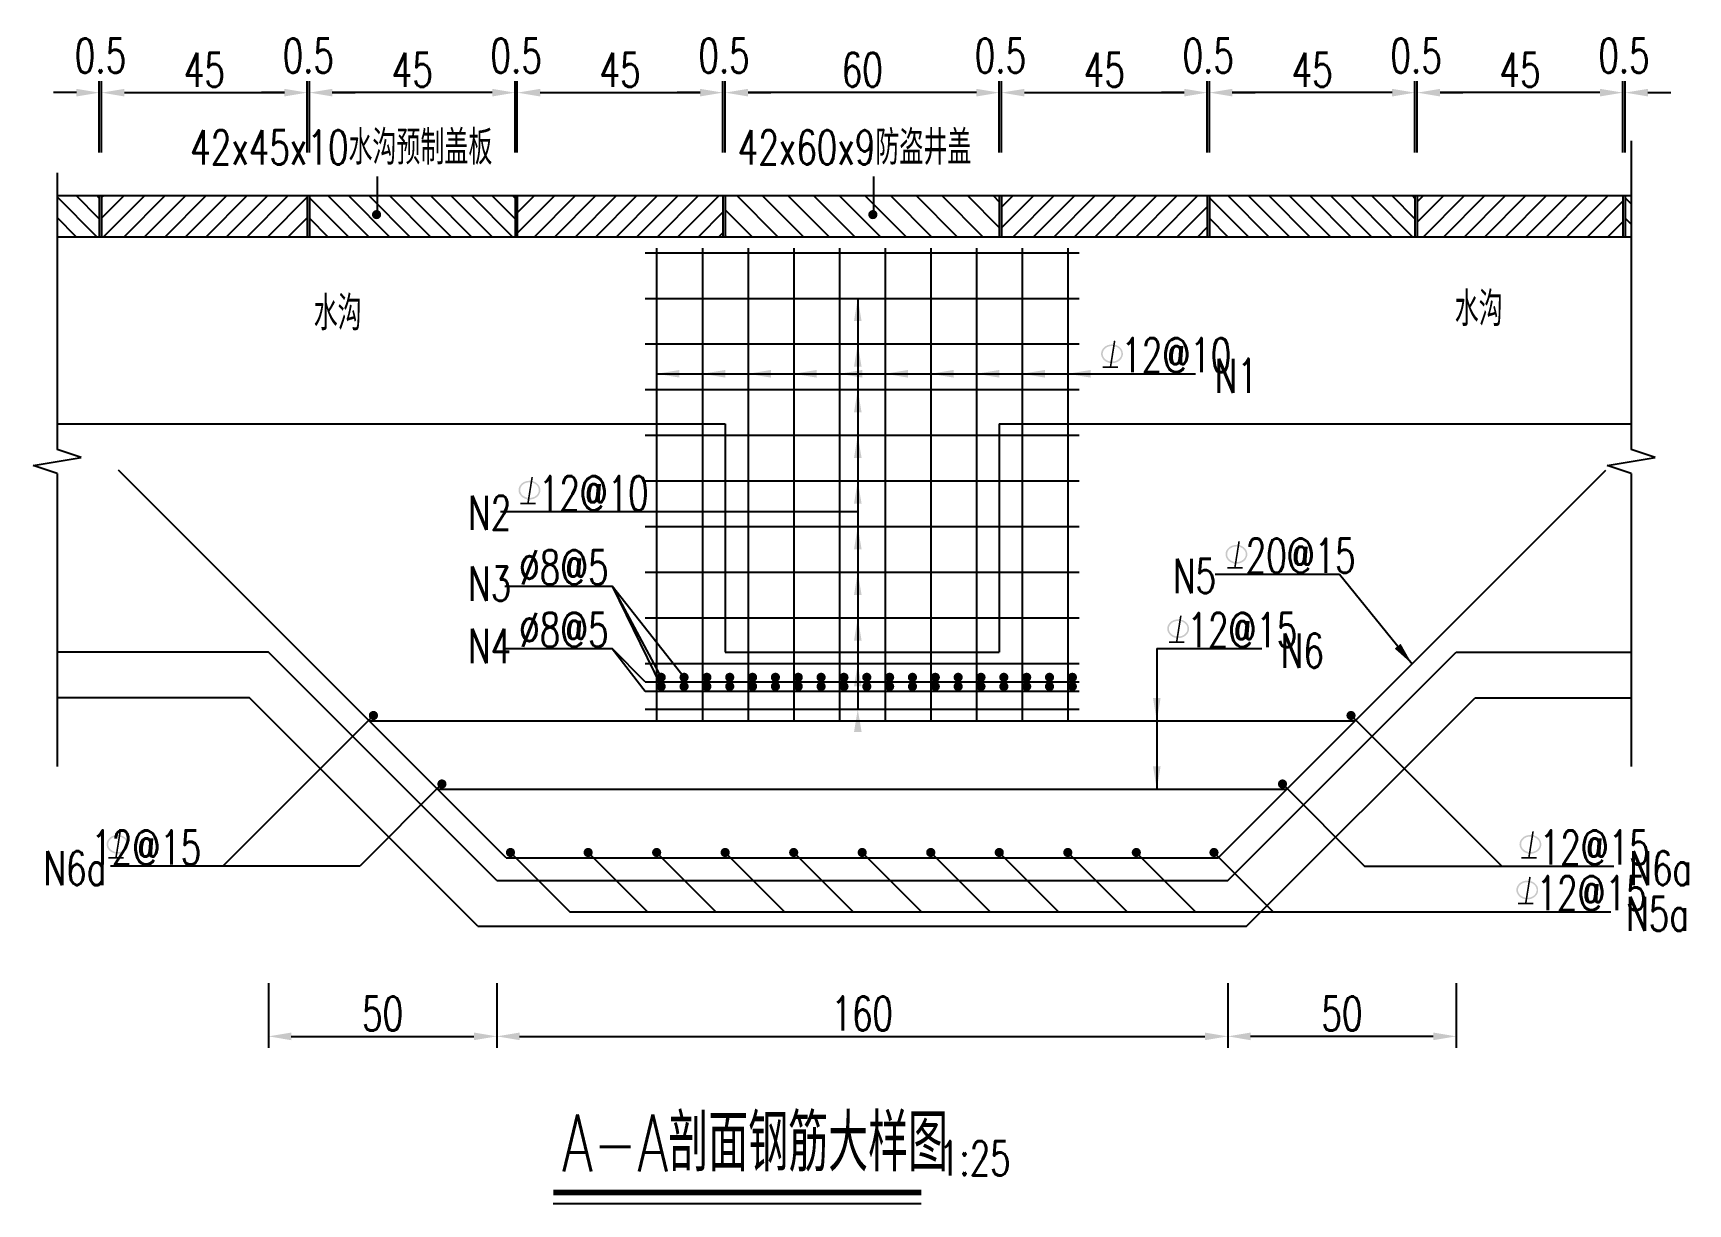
# Model space of a CAD drawing. Header units: millimetres. Extents: x -3172 to 9280, y -13936 to 13830.
# Drawn here: x 8555 to 9280, y -13241 to -12729 of the extents above; entities that cross this region are included whole.
import ezdxf

# ---------------------------------------------------------------- set-up
doc = ezdxf.new("R2010")
doc.units = ezdxf.units.MM
doc.header["$LTSCALE"] = 0.25
doc.header["$MEASUREMENT"] = 0
for name, color, linetype in [('TEXT', 7, 'Continuous'), ('尺寸', 7, 'Continuous'), ('文字', 7, 'Continuous'), ('结构', 1, 'Continuous'), ('钢筋', 1, 'Continuous')]:
    doc.layers.add(name, color=color, linetype=linetype)
doc.styles.get("Standard").update_dxf_attribs({"font": 'simplex1.shx', "width": 0.7, "bigfont": 'hztxt.shx'})
doc.dimstyles.new('25', dxfattribs={"dimscale": 5, "dimtxt": 3, "dimasz": 2, "dimexe": 1, "dimexo": 1, "dimgap": 0.5, "dimtad": 1, "dimdec": 1, "dimlfac": 0.5, "dimdsep": 46, "dimtxsty": 'Standard', "dimcen": 0.5, "dimadec": 0, "dimazin": 0, "dimtfac": 1, "dimtdec": 1, "dimtofl": 0, "dimtmove": 2, "dimatfit": 3, "dimfxl": 0, "dimtolj": 1, "dimtzin": 0, "dimarcsym": 0})
pattern_1 = [(45, (-153989.057, 71124.299), (-4.49012806, 4.49012806), [])]
pattern_2 = [(45, (-153959.057, 71124.299), (-4.49012806, 4.49012806), [])]

# ---------------------------------------------------------------- blocks, each defined once
blk = doc.blocks.new('*D113')
at = {"color": 0, "lineweight": -2}
for p, q in [((8758.03, -13144.76), (8758.03, -13173.01)), ((9078.03, -13144.76), (9078.03, -13173.01)), ((8768.03, -13168.01), (9068.03, -13168.01))]:
    blk.add_line(p, q, dxfattribs=at)
at = {"color": 0}
for points in [[(8768.03, -13166.35), (8768.03, -13169.68), (8758.03, -13168.01)], [(9068.03, -13166.35), (9068.03, -13169.68), (9078.03, -13168.01)]]:
    blk.add_solid(points, dxfattribs=at)
at = {"layer": 'Defpoints', "color": 0}
for p in [(8758.03, -13139.76), (9078.03, -13139.76), (9078.03, -13168.01)]:
    blk.add_point(p, dxfattribs=at)
at = {"color": 0, "insert": (8918.03, -13158.01), "char_height": 15, "attachment_point": 5}
blk.add_mtext('\\A1;160', dxfattribs=at)
blk = doc.blocks.new('*D114')
at = {"color": 0, "lineweight": -2}
for p, q in [((8658.03, -13144.76), (8658.03, -13173.01)), ((8758.03, -13144.76), (8758.03, -13173.01)), ((8668.03, -13168.01), (8748.03, -13168.01))]:
    blk.add_line(p, q, dxfattribs=at)
at = {"color": 0}
for points in [[(8668.03, -13166.35), (8668.03, -13169.68), (8658.03, -13168.01)], [(8748.03, -13166.35), (8748.03, -13169.68), (8758.03, -13168.01)]]:
    blk.add_solid(points, dxfattribs=at)
at = {"layer": 'Defpoints', "color": 0}
for p in [(8658.03, -13139.76), (8758.03, -13139.76), (8758.03, -13168.01)]:
    blk.add_point(p, dxfattribs=at)
at = {"color": 0, "insert": (8708.03, -13158.01), "char_height": 15, "attachment_point": 5}
blk.add_mtext('\\A1;50', dxfattribs=at)
blk = doc.blocks.new('*D115')
at = {"color": 0, "lineweight": -2}
for p, q in [((9078.03, -13144.76), (9078.03, -13173.01)), ((9178.03, -13144.76), (9178.03, -13173.01)), ((9168.03, -13168.01), (9088.03, -13168.01))]:
    blk.add_line(p, q, dxfattribs=at)
at = {"color": 0}
for points in [[(9088.03, -13166.35), (9088.03, -13169.68), (9078.03, -13168.01)], [(9168.03, -13166.35), (9168.03, -13169.68), (9178.03, -13168.01)]]:
    blk.add_solid(points, dxfattribs=at)
at = {"layer": 'Defpoints', "color": 0}
for p in [(9078.03, -13139.76), (9178.03, -13139.76), (9078.03, -13168.01)]:
    blk.add_point(p, dxfattribs=at)
at = {"color": 0, "insert": (9128.03, -13158.01), "char_height": 15, "attachment_point": 5}
blk.add_mtext('\\A1;50', dxfattribs=at)
blk = doc.blocks.new('*D116')
at = {"color": 0, "lineweight": -2}
for p, q in [((8584.03, -12780.84), (8584.03, -12749.67)), ((8585.03, -12780.84), (8585.03, -12749.67)), ((8574.03, -12754.67), (8564.03, -12754.67)), ((8595.03, -12754.67), (8605.03, -12754.67))]:
    blk.add_line(p, q, dxfattribs=at)
at = {"color": 0}
for points in [[(8574.03, -12753.01), (8574.03, -12756.34), (8584.03, -12754.67)], [(8595.03, -12753.01), (8595.03, -12756.34), (8585.03, -12754.67)]]:
    blk.add_solid(points, dxfattribs=at)
at = {"layer": 'Defpoints', "color": 0}
for p in [(8585.03, -12754.67), (8584.03, -12785.84), (8585.03, -12785.84)]:
    blk.add_point(p, dxfattribs=at)
at = {"color": 0, "insert": (8584.53, -12738.42), "char_height": 15, "attachment_point": 5}
blk.add_mtext('\\A1;0.5', dxfattribs=at)
blk = doc.blocks.new('*D117')
at = {"color": 0, "lineweight": -2}
for p, q in [((8585.03, -12780.84), (8585.03, -12749.67)), ((8675.03, -12780.84), (8675.03, -12749.67)), ((8595.03, -12754.67), (8665.03, -12754.67))]:
    blk.add_line(p, q, dxfattribs=at)
at = {"color": 0}
for points in [[(8595.03, -12753.01), (8595.03, -12756.34), (8585.03, -12754.67)], [(8665.03, -12753.01), (8665.03, -12756.34), (8675.03, -12754.67)]]:
    blk.add_solid(points, dxfattribs=at)
at = {"layer": 'Defpoints', "color": 0}
for p in [(8675.03, -12754.67), (8585.03, -12785.84), (8675.03, -12785.84)]:
    blk.add_point(p, dxfattribs=at)
at = {"color": 0, "insert": (8630.03, -12744.67), "char_height": 15, "attachment_point": 5}
blk.add_mtext('\\A1;45', dxfattribs=at)
blk = doc.blocks.new('*D118')
at = {"color": 0, "lineweight": -2}
for p, q in [((8675.03, -12780.84), (8675.03, -12749.67)), ((8676.03, -12780.84), (8676.03, -12749.67)), ((8665.03, -12754.67), (8655.03, -12754.67)), ((8686.03, -12754.67), (8696.03, -12754.67))]:
    blk.add_line(p, q, dxfattribs=at)
at = {"color": 0}
for points in [[(8665.03, -12753.01), (8665.03, -12756.34), (8675.03, -12754.67)], [(8686.03, -12753.01), (8686.03, -12756.34), (8676.03, -12754.67)]]:
    blk.add_solid(points, dxfattribs=at)
at = {"layer": 'Defpoints', "color": 0}
for p in [(8676.03, -12754.67), (8675.03, -12785.84), (8676.03, -12785.84)]:
    blk.add_point(p, dxfattribs=at)
at = {"color": 0, "insert": (8675.53, -12738.42), "char_height": 15, "attachment_point": 5}
blk.add_mtext('\\A1;0.5', dxfattribs=at)
blk = doc.blocks.new('*D119')
at = {"color": 0, "lineweight": -2}
for p, q in [((8766.03, -12780.84), (8766.03, -12749.67)), ((8767.03, -12780.84), (8767.03, -12749.67)), ((8756.03, -12754.67), (8746.03, -12754.67)), ((8777.03, -12754.67), (8787.03, -12754.67))]:
    blk.add_line(p, q, dxfattribs=at)
at = {"color": 0}
for points in [[(8756.03, -12753.01), (8756.03, -12756.34), (8766.03, -12754.67)], [(8777.03, -12753.01), (8777.03, -12756.34), (8767.03, -12754.67)]]:
    blk.add_solid(points, dxfattribs=at)
at = {"layer": 'Defpoints', "color": 0}
for p in [(8766.03, -12754.67), (8766.03, -12785.84), (8767.03, -12785.84)]:
    blk.add_point(p, dxfattribs=at)
at = {"color": 0, "insert": (8766.53, -12738.42), "char_height": 15, "attachment_point": 5}
blk.add_mtext('\\A1;0.5', dxfattribs=at)
blk = doc.blocks.new('*D120')
at = {"color": 0, "lineweight": -2}
for p, q in [((8676.03, -12780.84), (8676.03, -12749.67)), ((8766.03, -12780.84), (8766.03, -12749.67)), ((8756.03, -12754.67), (8686.03, -12754.67))]:
    blk.add_line(p, q, dxfattribs=at)
at = {"color": 0}
for points in [[(8686.03, -12753.01), (8686.03, -12756.34), (8676.03, -12754.67)], [(8756.03, -12753.01), (8756.03, -12756.34), (8766.03, -12754.67)]]:
    blk.add_solid(points, dxfattribs=at)
at = {"layer": 'Defpoints', "color": 0}
for p in [(8676.03, -12754.67), (8676.03, -12785.84), (8766.03, -12785.84)]:
    blk.add_point(p, dxfattribs=at)
at = {"color": 0, "insert": (8721.03, -12744.67), "char_height": 15, "attachment_point": 5}
blk.add_mtext('\\A1;45', dxfattribs=at)
blk = doc.blocks.new('*D121')
at = {"color": 0, "lineweight": -2}
for p, q in [((8978.03, -12780.84), (8978.03, -12749.67)), ((8979.03, -12780.84), (8979.03, -12749.67)), ((8968.03, -12754.67), (8958.03, -12754.67)), ((8989.03, -12754.67), (8999.03, -12754.67))]:
    blk.add_line(p, q, dxfattribs=at)
at = {"color": 0}
for points in [[(8968.03, -12753.01), (8968.03, -12756.34), (8978.03, -12754.67)], [(8989.03, -12753.01), (8989.03, -12756.34), (8979.03, -12754.67)]]:
    blk.add_solid(points, dxfattribs=at)
at = {"layer": 'Defpoints', "color": 0}
for p in [(8978.03, -12754.67), (8978.03, -12785.84), (8979.03, -12785.84)]:
    blk.add_point(p, dxfattribs=at)
at = {"color": 0, "insert": (8978.53, -12738.42), "char_height": 15, "attachment_point": 5}
blk.add_mtext('\\A1;0.5', dxfattribs=at)
blk = doc.blocks.new('*D122')
at = {"color": 0, "lineweight": -2}
for p, q in [((8858.03, -12780.84), (8858.03, -12749.67)), ((8978.03, -12780.84), (8978.03, -12749.67)), ((8968.03, -12754.67), (8868.03, -12754.67))]:
    blk.add_line(p, q, dxfattribs=at)
at = {"color": 0}
for points in [[(8868.03, -12753.01), (8868.03, -12756.34), (8858.03, -12754.67)], [(8968.03, -12753.01), (8968.03, -12756.34), (8978.03, -12754.67)]]:
    blk.add_solid(points, dxfattribs=at)
at = {"layer": 'Defpoints', "color": 0}
for p in [(8858.03, -12754.67), (8858.03, -12785.84), (8978.03, -12785.84)]:
    blk.add_point(p, dxfattribs=at)
at = {"color": 0, "insert": (8918.03, -12744.67), "char_height": 15, "attachment_point": 5}
blk.add_mtext('\\A1;60', dxfattribs=at)
blk = doc.blocks.new('*D123')
at = {"color": 0, "lineweight": -2}
for p, q in [((8857.03, -12780.84), (8857.03, -12749.67)), ((8858.03, -12780.84), (8858.03, -12749.67)), ((8847.03, -12754.67), (8837.03, -12754.67)), ((8868.03, -12754.67), (8878.03, -12754.67))]:
    blk.add_line(p, q, dxfattribs=at)
at = {"color": 0}
for points in [[(8847.03, -12753.01), (8847.03, -12756.34), (8857.03, -12754.67)], [(8868.03, -12753.01), (8868.03, -12756.34), (8858.03, -12754.67)]]:
    blk.add_solid(points, dxfattribs=at)
at = {"layer": 'Defpoints', "color": 0}
for p in [(8857.03, -12754.67), (8857.03, -12785.84), (8858.03, -12785.84)]:
    blk.add_point(p, dxfattribs=at)
at = {"color": 0, "insert": (8857.53, -12738.42), "char_height": 15, "attachment_point": 5}
blk.add_mtext('\\A1;0.5', dxfattribs=at)
blk = doc.blocks.new('*D124')
at = {"color": 0, "lineweight": -2}
for p, q in [((8767.03, -12780.84), (8767.03, -12749.67)), ((8857.03, -12780.84), (8857.03, -12749.67)), ((8777.03, -12754.67), (8847.03, -12754.67))]:
    blk.add_line(p, q, dxfattribs=at)
at = {"color": 0}
for points in [[(8777.03, -12753.01), (8777.03, -12756.34), (8767.03, -12754.67)], [(8847.03, -12753.01), (8847.03, -12756.34), (8857.03, -12754.67)]]:
    blk.add_solid(points, dxfattribs=at)
at = {"layer": 'Defpoints', "color": 0}
for p in [(8857.03, -12754.67), (8767.03, -12785.84), (8857.03, -12785.84)]:
    blk.add_point(p, dxfattribs=at)
at = {"color": 0, "insert": (8812.03, -12744.67), "char_height": 15, "attachment_point": 5}
blk.add_mtext('\\A1;45', dxfattribs=at)
blk = doc.blocks.new('*D125')
at = {"color": 0, "lineweight": -2}
for p, q in [((9160.03, -12780.84), (9160.03, -12749.67)), ((9161.03, -12780.84), (9161.03, -12749.67)), ((9150.03, -12754.67), (9140.03, -12754.67)), ((9171.03, -12754.67), (9181.03, -12754.67))]:
    blk.add_line(p, q, dxfattribs=at)
at = {"color": 0}
for points in [[(9150.03, -12753.01), (9150.03, -12756.34), (9160.03, -12754.67)], [(9171.03, -12753.01), (9171.03, -12756.34), (9161.03, -12754.67)]]:
    blk.add_solid(points, dxfattribs=at)
at = {"layer": 'Defpoints', "color": 0}
for p in [(9160.03, -12754.67), (9160.03, -12785.84), (9161.03, -12785.84)]:
    blk.add_point(p, dxfattribs=at)
at = {"color": 0, "insert": (9160.53, -12738.42), "char_height": 15, "attachment_point": 5}
blk.add_mtext('\\A1;0.5', dxfattribs=at)
blk = doc.blocks.new('*D126')
at = {"color": 0, "lineweight": -2}
for p, q in [((9070.03, -12780.84), (9070.03, -12749.67)), ((9160.03, -12780.84), (9160.03, -12749.67)), ((9150.03, -12754.67), (9080.03, -12754.67))]:
    blk.add_line(p, q, dxfattribs=at)
at = {"color": 0}
for points in [[(9080.03, -12753.01), (9080.03, -12756.34), (9070.03, -12754.67)], [(9150.03, -12753.01), (9150.03, -12756.34), (9160.03, -12754.67)]]:
    blk.add_solid(points, dxfattribs=at)
at = {"layer": 'Defpoints', "color": 0}
for p in [(9070.03, -12754.67), (9070.03, -12785.84), (9160.03, -12785.84)]:
    blk.add_point(p, dxfattribs=at)
at = {"color": 0, "insert": (9115.03, -12744.67), "char_height": 15, "attachment_point": 5}
blk.add_mtext('\\A1;45', dxfattribs=at)
blk = doc.blocks.new('*D127')
at = {"color": 0, "lineweight": -2}
for p, q in [((9069.03, -12780.84), (9069.03, -12749.67)), ((9070.03, -12780.84), (9070.03, -12749.67)), ((9059.03, -12754.67), (9049.03, -12754.67)), ((9080.03, -12754.67), (9090.03, -12754.67))]:
    blk.add_line(p, q, dxfattribs=at)
at = {"color": 0}
for points in [[(9059.03, -12753.01), (9059.03, -12756.34), (9069.03, -12754.67)], [(9080.03, -12753.01), (9080.03, -12756.34), (9070.03, -12754.67)]]:
    blk.add_solid(points, dxfattribs=at)
at = {"layer": 'Defpoints', "color": 0}
for p in [(9069.03, -12754.67), (9069.03, -12785.84), (9070.03, -12785.84)]:
    blk.add_point(p, dxfattribs=at)
at = {"color": 0, "insert": (9069.53, -12738.42), "char_height": 15, "attachment_point": 5}
blk.add_mtext('\\A1;0.5', dxfattribs=at)
blk = doc.blocks.new('*D128')
at = {"color": 0, "lineweight": -2}
for p, q in [((8979.03, -12780.84), (8979.03, -12749.67)), ((9069.03, -12780.84), (9069.03, -12749.67)), ((8989.03, -12754.67), (9059.03, -12754.67))]:
    blk.add_line(p, q, dxfattribs=at)
at = {"color": 0}
for points in [[(8989.03, -12753.01), (8989.03, -12756.34), (8979.03, -12754.67)], [(9059.03, -12753.01), (9059.03, -12756.34), (9069.03, -12754.67)]]:
    blk.add_solid(points, dxfattribs=at)
at = {"layer": 'Defpoints', "color": 0}
for p in [(9069.03, -12754.67), (8979.03, -12785.84), (9069.03, -12785.84)]:
    blk.add_point(p, dxfattribs=at)
at = {"color": 0, "insert": (9024.03, -12744.67), "char_height": 15, "attachment_point": 5}
blk.add_mtext('\\A1;45', dxfattribs=at)
blk = doc.blocks.new('*D129')
at = {"color": 0, "lineweight": -2}
for p, q in [((9251.03, -12780.84), (9251.03, -12749.67)), ((9252.03, -12780.84), (9252.03, -12749.67)), ((9241.03, -12754.67), (9231.03, -12754.67)), ((9262.03, -12754.67), (9272.03, -12754.67))]:
    blk.add_line(p, q, dxfattribs=at)
at = {"color": 0}
for points in [[(9241.03, -12753.01), (9241.03, -12756.34), (9251.03, -12754.67)], [(9262.03, -12753.01), (9262.03, -12756.34), (9252.03, -12754.67)]]:
    blk.add_solid(points, dxfattribs=at)
at = {"layer": 'Defpoints', "color": 0}
for p in [(9251.03, -12754.67), (9251.03, -12785.84), (9252.03, -12785.84)]:
    blk.add_point(p, dxfattribs=at)
at = {"color": 0, "insert": (9251.53, -12738.42), "char_height": 15, "attachment_point": 5}
blk.add_mtext('\\A1;0.5', dxfattribs=at)
blk = doc.blocks.new('*D130')
at = {"color": 0, "lineweight": -2}
for p, q in [((9161.03, -12780.84), (9161.03, -12749.67)), ((9251.03, -12780.84), (9251.03, -12749.67)), ((9241.03, -12754.67), (9171.03, -12754.67))]:
    blk.add_line(p, q, dxfattribs=at)
at = {"color": 0}
for points in [[(9171.03, -12753.01), (9171.03, -12756.34), (9161.03, -12754.67)], [(9241.03, -12753.01), (9241.03, -12756.34), (9251.03, -12754.67)]]:
    blk.add_solid(points, dxfattribs=at)
at = {"layer": 'Defpoints', "color": 0}
for p in [(9161.03, -12754.67), (9161.03, -12785.84), (9251.03, -12785.84)]:
    blk.add_point(p, dxfattribs=at)
at = {"color": 0, "insert": (9206.03, -12744.67), "char_height": 15, "attachment_point": 5}
blk.add_mtext('\\A1;45', dxfattribs=at)
blk = doc.blocks.new('二级钢筋')
at = {"layer": '文字'}
h = blk.add_hatch(color=256, dxfattribs=at)
edge = h.paths.add_edge_path(flags=16)
edge.add_ellipse((1.4, 11.8), major_axis=(8.14, 0), ratio=0.839578, start_angle=0, end_angle=360)
edge = h.paths.add_edge_path()
edge.add_spline(control_points=[(10.9, 11.8), (10.9, 12.4), (10.8, 13), (10.4, 14.6), (9.9, 15.5), (8.7, 17.1), (7.9, 17.8), (6.1, 19), (5.1, 19.4), (3, 19.9), (1.9, 20), (-0.2, 19.9), (-1.3, 19.7), (-3.4, 19), (-4.3, 18.5), (-5.9, 17.2), (-6.6, 16.4), (-7.7, 14.6), (-8, 13.7), (-8.3, 11.7), (-8.2, 10.7), (-7.6, 8.8), (-7.1, 7.9), (-5.8, 6.3), (-5, 5.6), (-3.2, 4.5), (-2.2, 4.1), (-0.1, 3.6), (1, 3.5), (3.2, 3.6), (4.2, 3.9), (6.2, 4.6), (7.2, 5.2), (8.8, 6.5), (9.5, 7.3), (10.4, 9.1), (10.8, 10), (10.9, 11.3), (10.9, 11.5), (10.9, 11.8)], knot_values=[0, 0, 0, 0, 0.218362, 0.218362, 0.57005, 0.57005, 0.921738, 0.921738, 1.273426, 1.273426, 1.625114, 1.625114, 1.976802, 1.976802, 2.32849, 2.32849, 2.680178, 2.680178, 3.031866, 3.031866, 3.383554, 3.383554, 3.735242, 3.735242, 4.086929, 4.086929, 4.438617, 4.438617, 4.790305, 4.790305, 5.141993, 5.141993, 5.493681, 5.493681, 5.845369, 5.845369, 6.197057, 6.197057, 6.283185, 6.283185, 6.283185, 6.283185], degree=3, periodic=0)
at = {"layer": '文字', "const_width": 1.4}
for points in [[(3.7, 23.2), (0, 0)], [(-6.7, 0), (6.7, 0)]]:
    blk.add_lwpolyline(points, dxfattribs=at)

msp = doc.modelspace()

# ---------------------------------------------------------------- hatches: boundary and pattern name
h = msp.add_hatch()
h.set_pattern_fill('ANSI31', color=8, scale=2, angle=90, style=0)
h.set_pattern_definition([(135, (-154080.057, 71124.299), (-4.49012806, -4.49012806), [])])
h.paths.add_polyline_path([(8565.53, -12799.76), (8565.53, -12817.76), (8584.03, -12817.76), (8584.03, -12799.76)])
h = msp.add_hatch()
h.set_pattern_fill('ANSI31', color=8, scale=2, style=0)
h.set_pattern_definition(pattern_1)
h.paths.add_polyline_path([(8585.03, -12799.76), (8585.03, -12817.76), (8675.03, -12817.76), (8675.03, -12799.76)])
h = msp.add_hatch()
h.set_pattern_fill('ANSI31', color=8, scale=2, angle=90, style=0)
h.set_pattern_definition([(135, (-153898.057, 71124.299), (-4.49012806, -4.49012806), [])])
h.paths.add_polyline_path([(8676.03, -12799.76), (8676.03, -12817.76), (8766.03, -12817.76), (8766.03, -12799.76)])
h = msp.add_hatch()
h.set_pattern_fill('ANSI31', color=8, scale=2, style=0)
h.set_pattern_definition(pattern_1)
h.paths.add_polyline_path([(8767.03, -12799.76), (8767.03, -12817.76), (8857.03, -12817.76), (8857.03, -12799.76)])
h = msp.add_hatch()
h.set_pattern_fill('ANSI31', color=8, scale=2.5, angle=90, style=0)
h.set_pattern_definition([(135, (-223918.86, 72863.112), (-5.61266008, -5.61266008), [])])
h.paths.add_polyline_path([(8978.03, -12799.76), (8858.03, -12799.76), (8858.03, -12817.76), (8978.03, -12817.76)])
h = msp.add_hatch()
h.set_pattern_fill('ANSI31', color=8, scale=2, style=0)
h.set_pattern_definition(pattern_2)
h.paths.add_polyline_path([(8979.03, -12799.76), (8979.03, -12817.76), (9069.03, -12817.76), (9069.03, -12799.76)])
h = msp.add_hatch()
h.set_pattern_fill('ANSI31', color=8, scale=2, angle=90, style=0)
h.set_pattern_definition([(135, (-153504.057, 71124.299), (-4.49012806, -4.49012806), [])])
h.paths.add_polyline_path([(9070.03, -12799.76), (9070.03, -12817.76), (9160.03, -12817.76), (9160.03, -12799.76)])
h = msp.add_hatch()
h.set_pattern_fill('ANSI31', color=8, scale=2, style=0)
h.set_pattern_definition(pattern_2)
h.paths.add_polyline_path([(9161.03, -12799.76), (9161.03, -12817.76), (9251.03, -12817.76), (9251.03, -12799.76)])
h = msp.add_hatch()
h.set_pattern_fill('ANSI31', color=8, scale=2, angle=90, style=0)
h.set_pattern_definition([(135, (-153322.057, 71124.299), (-4.49012806, -4.49012806), [])])
h.paths.add_polyline_path([(9254.7, -12817.76), (9254.7, -12799.76), (9252.03, -12799.76), (9252.03, -12817.76)])

# ---------------------------------------------------------------- linework, layer by layer
at = {"color": 6}
for p, q in [((9254.7, -12775.84), (9254.7, -12910.99)), ((8565.53, -12789.76), (8565.53, -12910.99)), ((8705.66, -12791.46), (8705.66, -12808.17)), ((8922.96, -12791.46), (8922.96, -12808.17)), ((8565.53, -12799.76), (9254.7, -12799.76)), ((8584.03, -12799.76), (8584.03, -12817.76)), ((8585.03, -12799.76), (8585.03, -12817.76)), ((8675.03, -12799.76), (8675.03, -12817.76)), ((8676.03, -12799.76), (8676.03, -12817.76)), ((8766.03, -12799.76), (8766.03, -12817.76)), ((8767.03, -12799.76), (8767.03, -12817.76)), ((8857.03, -12799.76), (8857.03, -12817.76)), ((8858.03, -12799.76), (8858.03, -12817.76)), ((8978.03, -12799.76), (8978.03, -12817.76)), ((8979.03, -12799.76), (8979.03, -12817.76)), ((9069.03, -12799.76), (9069.03, -12817.76)), ((9070.03, -12799.76), (9070.03, -12817.76)), ((9160.03, -12799.76), (9160.03, -12817.76)), ((9161.03, -12799.76), (9161.03, -12817.76)), ((9251.03, -12799.76), (9251.03, -12817.76)), ((9252.03, -12799.76), (9252.03, -12817.76)), ((8555.03, -12917.99), (8576.03, -12914.49)), ((8576.03, -12914.49), (8565.53, -12910.99)), ((9244.2, -12917.99), (9265.2, -12914.49)), ((9265.2, -12914.49), (9254.7, -12910.99)), ((8565.53, -12921.49), (8555.03, -12917.99)), ((8565.53, -12921.49), (8565.53, -13049.76)), ((9254.7, -12921.49), (9244.2, -12917.99)), ((9254.7, -12921.49), (9254.7, -13049.76)), ((8649.74, -13019.76), (8565.53, -13019.76)), ((8749.74, -13119.76), (8649.74, -13019.76)), ((9086.31, -13119.76), (9186.31, -13019.76)), ((9186.31, -13019.76), (9254.7, -13019.76)), ((8749.74, -13119.76), (9086.31, -13119.76))]:
    msp.add_line(p, q, dxfattribs=at)
at = {"layer": 'TEXT', "color": 6}
for p, q in [((8704.03, -13027.47), (8638.06, -13093.44)), ((9132.03, -13027.47), (9198, -13093.44)), ((8734.03, -13057.47), (8698.06, -13093.44)), ((9102.03, -13057.47), (9138, -13093.44)), ((8764.03, -13087.47), (8790, -13113.44)), ((8798.03, -13087.47), (8824, -13113.44)), ((8828.03, -13087.47), (8854, -13113.44)), ((8858.03, -13087.47), (8884, -13113.44)), ((8888.03, -13087.47), (8914, -13113.44)), ((8918.03, -13087.47), (8944, -13113.44)), ((8948.03, -13087.47), (8974, -13113.44)), ((8978.03, -13087.47), (9004, -13113.44)), ((9008.03, -13087.47), (9034, -13113.44)), ((9038.03, -13087.47), (9064, -13113.44)), ((9072.03, -13087.47), (9098, -13113.44)), ((8698.06, -13093.44), (8588.89, -13093.44)), ((9138, -13093.44), (9247.16, -13093.44)), ((8790, -13113.44), (9245.79, -13113.44))]:
    msp.add_line(p, q, dxfattribs=at)
at = {"layer": '尺寸', "ltscale": 2}
for p, q in [((8916.09, -12844.76), (8916.09, -13024.76)), ((8828.03, -12877.8), (9063.97, -12877.8)), ((8916.09, -12938.27), (8759.7, -12938.27)), ((9072.51, -12965.61), (9127.02, -12965.61)), ((9127.02, -12965.61), (9158.74, -13004.9)), ((8761.63, -12970.77), (8808.5, -12970.77)), ((8808.5, -12970.77), (8830.03, -13010.76)), ((8840.03, -13010.76), (8808.5, -12970.77)), ((8808.5, -12970.77), (8830.03, -13014.76)), ((8761.63, -12998.08), (8808.5, -12998.08)), ((8823.03, -13012.76), (8808.5, -12998.08)), ((8808.5, -12998.08), (8823.03, -13016.76)), ((9047, -12998.2), (9047, -13059.76)), ((9047, -12998.2), (9092.94, -12998.2))]:
    msp.add_line(p, q, dxfattribs=at)
at = {"layer": '尺寸'}
for points in [[(8914.42, -12854.76), (8917.76, -12854.76), (8916.09, -12844.76)], [(8914.42, -12874.76), (8917.76, -12874.76), (8916.09, -12864.76)], [(8838.03, -12879.47), (8838.03, -12876.14), (8828.03, -12877.8)], [(8858.03, -12879.47), (8858.03, -12876.14), (8848.03, -12877.8)], [(8878.03, -12879.47), (8878.03, -12876.14), (8868.03, -12877.8)], [(8898.03, -12879.47), (8898.03, -12876.14), (8888.03, -12877.8)], [(8918.03, -12879.47), (8918.03, -12876.14), (8908.03, -12877.8)], [(8938.03, -12879.47), (8938.03, -12876.14), (8928.03, -12877.8)], [(8958.03, -12879.47), (8958.03, -12876.14), (8948.03, -12877.8)], [(8978.03, -12879.47), (8978.03, -12876.14), (8968.03, -12877.8)], [(8998.03, -12879.47), (8998.03, -12876.14), (8988.03, -12877.8)], [(9018.03, -12879.47), (9018.03, -12876.14), (9008.03, -12877.8)], [(8914.42, -12894.76), (8917.76, -12894.76), (8916.09, -12884.76)], [(8914.42, -12914.76), (8917.76, -12914.76), (8916.09, -12904.76)], [(8914.42, -12934.76), (8917.76, -12934.76), (8916.09, -12924.76)], [(8914.42, -12954.76), (8917.76, -12954.76), (8916.09, -12944.76)], [(8914.42, -12974.76), (8917.76, -12974.76), (8916.09, -12964.76)], [(8914.42, -12994.76), (8917.76, -12994.76), (8916.09, -12984.76)], [(9153.75, -12996.07), (9151.16, -12998.17), (9158.74, -13004.9)], [(8914.42, -13014.76), (8917.76, -13014.76), (8916.09, -13004.76)], [(8914.42, -13034.76), (8917.76, -13034.76), (8916.09, -13024.76)], [(9048.66, -13019.76), (9045.33, -13019.76), (9047, -13029.76)], [(9048.66, -13049.76), (9045.33, -13049.76), (9047, -13059.76)]]:
    msp.add_solid(points, dxfattribs=at)
at = {"layer": '文字'}
msp.add_line((8943.87, -13241.4), (8782.73, -13241.4), dxfattribs=at)
at = {"layer": '文字', "const_width": 2.5}
msp.add_lwpolyline([(8943.87, -13236.4), (8782.73, -13236.4)], dxfattribs=at)
at = {"layer": '结构', "color": 7}
for p, q in [((8565.53, -12817.76), (9254.7, -12817.76)), ((8565.53, -12899.76), (8858.03, -12899.76)), ((8858.03, -12899.76), (8858.03, -12999.76)), ((8978.03, -12899.76), (9254.7, -12899.76)), ((8978.03, -12899.76), (8978.03, -12999.76)), ((8658.03, -12999.76), (8565.53, -12999.76)), ((8758.03, -13099.76), (8658.03, -12999.76)), ((8858.03, -12999.76), (8978.03, -12999.76)), ((9078.03, -13099.76), (9178.03, -12999.76)), ((9178.03, -12999.76), (9254.7, -12999.76)), ((8758.03, -13099.76), (9078.03, -13099.76))]:
    msp.add_line(p, q, dxfattribs=at)
at = {"layer": '结构'}
for points, const_width in [([(8706.4, -12808.09, -1), (8704.4, -12808.09, -1)], 2), ([(8706.16, -12808.17, -1), (8705.16, -12808.17, -1)], 1), ([(8923.69, -12808.09, -1), (8921.69, -12808.09, -1)], 2), ([(8923.46, -12808.17, -1), (8922.46, -12808.17, -1)], 1)]:
    msp.add_lwpolyline(points, format="xyb", close=True, dxfattribs=dict(at, const_width=const_width))
at = {"layer": '钢筋', "linetype": 'Continuous', "ltscale": 200}
for p, q in [((8828.03, -12822.76), (8828.03, -13029.76)), ((8848.03, -12822.76), (8848.03, -13029.76)), ((8868.03, -12822.76), (8868.03, -13029.76)), ((8888.03, -12822.76), (8888.03, -13029.76)), ((8908.03, -12822.76), (8908.03, -13029.76)), ((8928.03, -12822.76), (8928.03, -13029.76)), ((8948.03, -12822.76), (8948.03, -13029.76)), ((8968.03, -12822.76), (8968.03, -13029.76)), ((8988.03, -12822.76), (8988.03, -13029.76)), ((9008.03, -12822.76), (9008.03, -13029.76)), ((8823.03, -12824.76), (9013.03, -12824.76)), ((8823.03, -12844.76), (9013.03, -12844.76)), ((8823.03, -12864.76), (9013.03, -12864.76)), ((8823.03, -12884.76), (9013.03, -12884.76)), ((8823.03, -12904.76), (9013.03, -12904.76)), ((8762.17, -13089.76), (8592.46, -12920.05)), ((8823.03, -12924.76), (9013.03, -12924.76)), ((9073.89, -13089.76), (9243.59, -12920.05)), ((8823.03, -12944.76), (9013.03, -12944.76)), ((8823.03, -12964.76), (9013.03, -12964.76)), ((8823.03, -12984.76), (9013.03, -12984.76)), ((8823.03, -13004.76), (9013.03, -13004.76)), ((8823.03, -13012.76), (9013.03, -13012.76)), ((8823.03, -13016.76), (9013.03, -13016.76)), ((8823.03, -13024.76), (9013.03, -13024.76)), ((8702.17, -13029.76), (9133.89, -13029.76)), ((8732.17, -13059.76), (9103.89, -13059.76)), ((8762.17, -13089.76), (9073.89, -13089.76))]:
    msp.add_line(p, q, dxfattribs=at)
at = {"layer": '钢筋', "color": 1, "const_width": 2}
for points in [[(8829.04, -13010.93, 1), (8831.01, -13010.58, 1)], [(8839.04, -13010.93, 1), (8841.01, -13010.58, 1)], [(8849.04, -13010.93, 1), (8851.01, -13010.58, 1)], [(8859.04, -13010.93, 1), (8861.01, -13010.58, 1)], [(8869.04, -13010.93, 1), (8871.01, -13010.58, 1)], [(8879.04, -13010.93, 1), (8881.01, -13010.58, 1)], [(8889.04, -13010.93, 1), (8891.01, -13010.58, 1)], [(8899.04, -13010.93, 1), (8901.01, -13010.58, 1)], [(8909.04, -13010.93, 1), (8911.01, -13010.58, 1)], [(8919.04, -13010.93, 1), (8921.01, -13010.58, 1)], [(8929.04, -13010.93, 1), (8931.01, -13010.58, 1)], [(8939.04, -13010.93, 1), (8941.01, -13010.58, 1)], [(8949.04, -13010.93, 1), (8951.01, -13010.58, 1)], [(8959.04, -13010.93, 1), (8961.01, -13010.58, 1)], [(8969.04, -13010.93, 1), (8971.01, -13010.58, 1)], [(8979.04, -13010.93, 1), (8981.01, -13010.58, 1)], [(8989.04, -13010.93, 1), (8991.01, -13010.58, 1)], [(8999.04, -13010.93, 1), (9001.01, -13010.58, 1)], [(9009.04, -13010.93, 1), (9011.01, -13010.58, 1)], [(8829.04, -13014.93, 1), (8831.01, -13014.58, 1)], [(8839.04, -13014.93, 1), (8841.01, -13014.58, 1)], [(8849.04, -13014.93, 1), (8851.01, -13014.58, 1)], [(8859.04, -13014.93, 1), (8861.01, -13014.58, 1)], [(8869.04, -13014.93, 1), (8871.01, -13014.58, 1)], [(8879.04, -13014.93, 1), (8881.01, -13014.58, 1)], [(8889.04, -13014.93, 1), (8891.01, -13014.58, 1)], [(8899.04, -13014.93, 1), (8901.01, -13014.58, 1)], [(8909.04, -13014.93, 1), (8911.01, -13014.58, 1)], [(8919.04, -13014.93, 1), (8921.01, -13014.58, 1)], [(8929.04, -13014.93, 1), (8931.01, -13014.58, 1)], [(8939.04, -13014.93, 1), (8941.01, -13014.58, 1)], [(8949.04, -13014.93, 1), (8951.01, -13014.58, 1)], [(8959.04, -13014.93, 1), (8961.01, -13014.58, 1)], [(8969.04, -13014.93, 1), (8971.01, -13014.58, 1)], [(8979.04, -13014.93, 1), (8981.01, -13014.58, 1)], [(8989.04, -13014.93, 1), (8991.01, -13014.58, 1)], [(8999.04, -13014.93, 1), (9001.01, -13014.58, 1)], [(9009.04, -13014.93, 1), (9011.01, -13014.58, 1)], [(8703.04, -13027.65, 1), (8705.01, -13027.3, 1)], [(9131.04, -13027.65, 1), (9133.01, -13027.3, 1)], [(8733.04, -13057.65, 1), (8735.01, -13057.3, 1)], [(9101.04, -13057.65, 1), (9103.01, -13057.3, 1)], [(8763.04, -13087.65, 1), (8765.01, -13087.3, 1)], [(8797.04, -13087.65, 1), (8799.01, -13087.3, 1)], [(8827.04, -13087.65, 1), (8829.01, -13087.3, 1)], [(8857.04, -13087.65, 1), (8859.01, -13087.3, 1)], [(8887.04, -13087.65, 1), (8889.01, -13087.3, 1)], [(8917.04, -13087.65, 1), (8919.01, -13087.3, 1)], [(8947.04, -13087.65, 1), (8949.01, -13087.3, 1)], [(8977.04, -13087.65, 1), (8979.01, -13087.3, 1)], [(9007.04, -13087.65, 1), (9009.01, -13087.3, 1)], [(9037.04, -13087.65, 1), (9039.01, -13087.3, 1)], [(9071.04, -13087.65, 1), (9073.01, -13087.3, 1)]]:
    msp.add_lwpolyline(points, format="xyb", close=True, dxfattribs=at)

# ---------------------------------------------------------------- block references
at = {"layer": '尺寸', "ltscale": 2, "xscale": 0.5000000000582077, "yscale": 0.5, "zscale": 0.5}
for p in [(9026.7, -12874.94), (8771.67, -12934.66), (9081.18, -12962.75), (9055.67, -12995.35), (8591.32, -13089.79), (9209.89, -13089.79), (9208.51, -13109.79)]:
    msp.add_blockref('二级钢筋', p, dxfattribs=at)

# ---------------------------------------------------------------- texts
at = {"width": 0.7}
msp.add_text('A-A剖面钢筋大样图', height=25, dxfattribs=at).set_placement((8786.62, -13227.18))
at = {"layer": '文字', "width": 0.7}
for s, p in [('42x45x10水沟预制盖板', (8623.81, -12786.17)), ('42x60x9防盗井盖', (8863.51, -12786.17)), ('水沟', (8677.88, -12858.73)), ('水沟', (9177.43, -12856.88)), ('1:25', (8951.55, -13228.88))]:
    msp.add_text(s, height=15, dxfattribs=at).set_placement(p)
at = {"layer": '文字', "char_height": 15, "width": 52.2896}
for s, insert, attachment_point in [(' 12@10', (9024.23, -12862.16), 1), ('N1', (9072.29, -12871.2), 1), (' 12@10', (8769.2, -12922.63), 1), ('N2', (8745.48, -12931.19), 1), (' 20@15', (9078.71, -12949.96), 1), ('%%C8@5', (8767.83, -12955.12), 1), ('N5', (9054.06, -12958.85), 1), ('N3', (8745.48, -12962.24), 1), ('%%C8@5', (8767.83, -12982.44), 1), (' 12@15', (9053.19, -12982.56), 1), ('N4', (8745.48, -12989.55), 1), ('N6', (9101.26, -12991.6), 1), (' 12@15', (8628.64, -13077.8), 3), (' 12@15', (9207.42, -13077.8), 1), ('N6a', (8587.06, -13086.84), 3), ('N6a', (9253.87, -13086.84), 1), (' 12@15', (9206.04, -13097.8), 1), ('N5a', (9252.49, -13106.84), 1)]:
    msp.add_mtext(s, dxfattribs=dict(at, insert=insert, attachment_point=attachment_point))

# ---------------------------------------------------------------- dimensions: what is measured, and where the dimension line sits
for base, p1, p2, picture, middle in [((8585.03, -12754.67), (8584.03, -12785.84), (8585.03, -12785.84), '*D116', (8584.53, -12738.42)), ((8676.03, -12754.67), (8675.03, -12785.84), (8676.03, -12785.84), '*D118', (8675.53, -12738.42)), ((8675.03, -12754.67), (8585.03, -12785.84), (8675.03, -12785.84), '*D117', (8630.03, -12744.67)), ((8857.03, -12754.67), (8767.03, -12785.84), (8857.03, -12785.84), '*D124', (8812.03, -12744.67)), ((9069.03, -12754.67), (8979.03, -12785.84), (9069.03, -12785.84), '*D128', (9024.03, -12744.67)), ((8758.03, -13168.01), (8658.03, -13139.76), (8758.03, -13139.76), '*D114', (8708.03, -13158.01)), ((9078.03, -13168.01), (8758.03, -13139.76), (9078.03, -13139.76), '*D113', (8918.03, -13158.01))]:
    dim = msp.add_linear_dim(base=base, p1=p1, p2=p2, dimstyle='25', override={"dimtxsty": 'Standard'})
    dim.commit()
    dim.dimension.update_dxf_attribs({"geometry": picture, "text_midpoint": middle})
for base, p1, p2, picture, middle in [((8766.03, -12754.67), (8767.03, -12785.84), (8766.03, -12785.84), '*D119', (8766.53, -12738.42)), ((8857.03, -12754.67), (8858.03, -12785.84), (8857.03, -12785.84), '*D123', (8857.53, -12738.42)), ((8978.03, -12754.67), (8979.03, -12785.84), (8978.03, -12785.84), '*D121', (8978.53, -12738.42)), ((9069.03, -12754.67), (9070.03, -12785.84), (9069.03, -12785.84), '*D127', (9069.53, -12738.42)), ((9160.03, -12754.67), (9161.03, -12785.84), (9160.03, -12785.84), '*D125', (9160.53, -12738.42)), ((9251.03, -12754.67), (9252.03, -12785.84), (9251.03, -12785.84), '*D129', (9251.53, -12738.42)), ((8676.03, -12754.67), (8766.03, -12785.84), (8676.03, -12785.84), '*D120', (8721.03, -12744.67)), ((8858.03, -12754.67), (8978.03, -12785.84), (8858.03, -12785.84), '*D122', (8918.03, -12744.67)), ((9070.03, -12754.67), (9160.03, -12785.84), (9070.03, -12785.84), '*D126', (9115.03, -12744.67)), ((9161.03, -12754.67), (9251.03, -12785.84), (9161.03, -12785.84), '*D130', (9206.03, -12744.67)), ((9078.03, -13168.01), (9178.03, -13139.76), (9078.03, -13139.76), '*D115', (9128.03, -13158.01))]:
    dim = msp.add_linear_dim(base=base, p1=p1, p2=p2, angle=180, dimstyle='25', override={"dimtxsty": 'Standard'})
    dim.commit()
    dim.dimension.update_dxf_attribs({"geometry": picture, "text_midpoint": middle})

doc.saveas('drawing.dxf')
